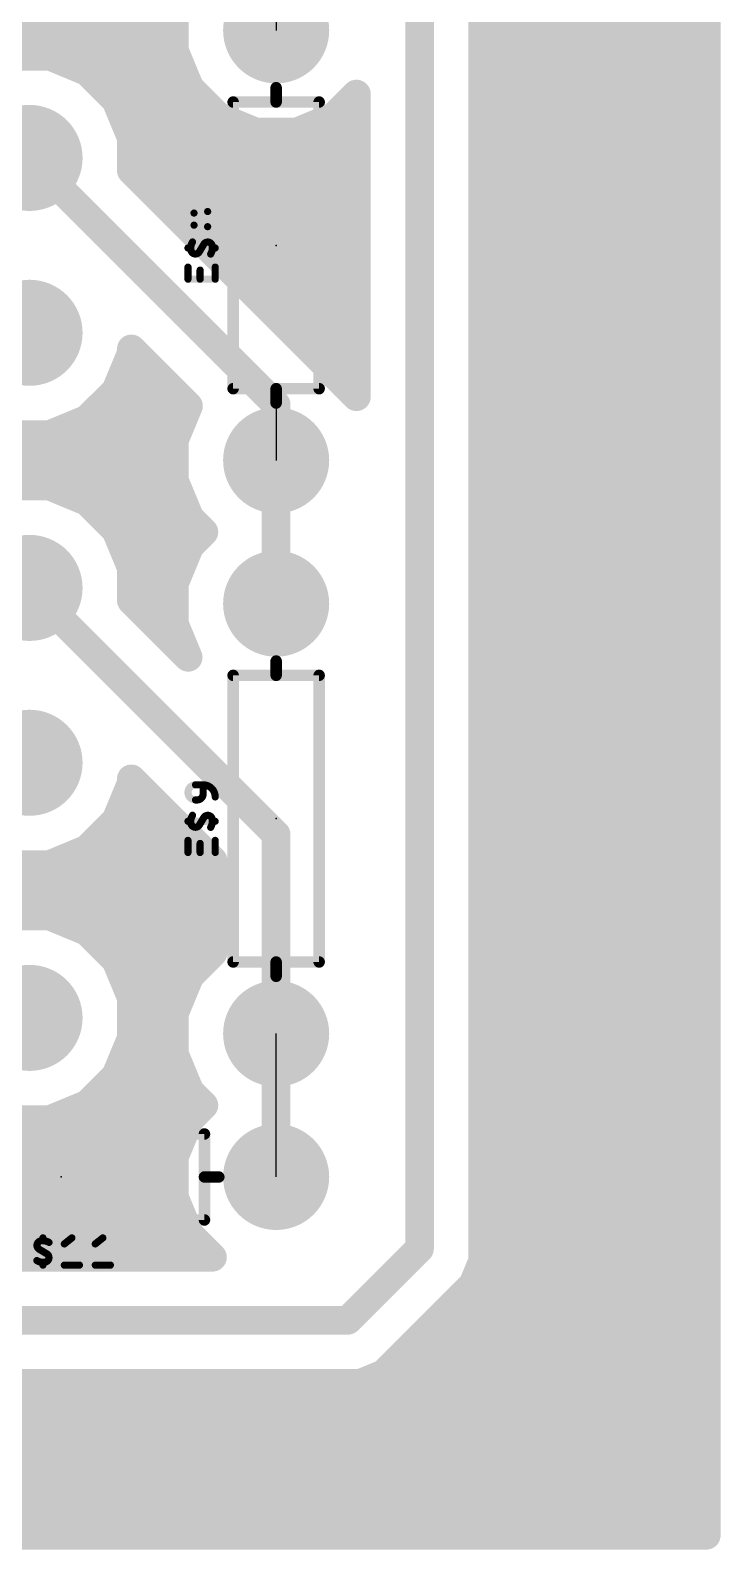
# Model space of a CAD drawing. Extents: x -1 to 30.7, y -1 to 60.6.
# Drawn here: x 18.51 to 30.73, y -0.25 to 26.67 of the extents above; entities that cross this region are included whole.
import ezdxf

# ---------------------------------------------------------------- set-up
doc = ezdxf.new("R2010")
doc.units = 0
for name, color, linetype in [('16', 175, 'CONTINUOUS'), ('17', 82, 'CONTINUOUS'), ('19', 53, 'CONTINUOUS'), ('20', 30, 'CONTINUOUS'), ('21', 253, 'CONTINUOUS'), ('23', 7, 'CONTINUOUS'), ('25', 253, 'CONTINUOUS')]:
    doc.layers.add(name, color=color, linetype=linetype)

# ---------------------------------------------------------------- blocks, each defined once
blk = doc.blocks.new('ROUNDP')
at = {"const_width": 0.5}
blk.add_lwpolyline([(0, -0.25, 1), (0, 0.25, 1), (0, -0.25)], format="xyb", dxfattribs=at)

msp = doc.modelspace()

# ---------------------------------------------------------------- linework, layer by layer
at = {"layer": '16', "const_width": 0.508}
for points in [[(30.48, 59.69), (30.48, 0)], [(26.5176, 4.8577), (26.5176, 34.5123)], [(25.4, 5.08), (25.4, 34.29)], [(21.0566, 27.0287), (21.0566, 26.3113)], [(13.0722, 26.924), (21.0566, 26.924)], [(26.5176, 26.924), (30.48, 26.924)], [(12.7565, 26.416), (21.0566, 26.416)], [(26.5176, 26.416), (30.48, 26.416)], [(18.8499, 26.2128), (18.1325, 26.2128)], [(19.5127, 25.9382), (18.8499, 26.2128)], [(21.0566, 26.3113), (21.3312, 25.6485)], [(20.02, 25.4309), (19.5127, 25.9382)], [(19.543, 25.908), (21.2236, 25.908)], [(26.5176, 25.908), (30.48, 25.908)], [(21.3312, 25.6485), (21.8385, 25.1411)], [(20.2946, 24.7681), (20.02, 25.4309)], [(20.0329, 25.4), (21.5796, 25.4)], [(23.8815, 25.1411), (24.2824, 25.542)], [(24.1404, 25.4), (24.2824, 25.4)], [(24.2824, 25.542), (24.2824, 20.178)], [(26.5176, 25.4), (30.48, 25.4)], [(21.8385, 25.1411), (22.5013, 24.8666)], [(23.2187, 24.8666), (23.8815, 25.1411)], [(20.2433, 24.892), (22.44, 24.892)], [(22.5013, 24.8666), (23.2187, 24.8666)], [(23.28, 24.892), (24.2824, 24.892)], [(26.5176, 24.892), (30.48, 24.892)], [(20.2946, 24.1865), (20.2946, 24.7681)], [(18.4912, 24.4094), (22.86, 20.0406)], [(20.2946, 24.384), (24.2824, 24.384)], [(26.5176, 24.384), (30.48, 24.384)], [(23.4931, 20.9881), (20.2946, 24.1865)], [(20.6051, 23.876), (24.2824, 23.876)], [(26.5176, 23.876), (30.48, 23.876)], [(21.1131, 23.368), (24.2824, 23.368)], [(26.5176, 23.368), (30.48, 23.368)], [(21.6211, 22.86), (24.2824, 22.86)], [(26.5176, 22.86), (30.48, 22.86)], [(22.1291, 22.352), (24.2824, 22.352)], [(26.5176, 22.352), (30.48, 22.352)], [(22.6371, 21.844), (24.2824, 21.844)], [(26.5176, 21.844), (30.48, 21.844)], [(23.1451, 21.336), (24.2824, 21.336)], [(26.5176, 21.336), (30.48, 21.336)], [(20.2946, 20.9519), (20.2946, 21.0255)], [(20.2946, 21.0255), (21.307, 20.0131)], [(20.02, 20.2891), (20.2946, 20.9519)], [(20.2433, 20.828), (20.4921, 20.828)], [(23.8075, 20.6737), (23.4931, 20.9881)], [(23.6531, 20.828), (24.2824, 20.828)], [(26.5176, 20.828), (30.48, 20.828)], [(23.8395, 20.5963), (23.8075, 20.6737)], [(23.8815, 20.5788), (23.8395, 20.5963)], [(24.2824, 20.178), (23.8815, 20.5788)], [(19.5127, 19.7818), (20.02, 20.2891)], [(20.0329, 20.32), (21.0001, 20.32)], [(24.1404, 20.32), (24.2824, 20.32)], [(26.5176, 20.32), (30.48, 20.32)], [(21.307, 20.0131), (21.0566, 19.4087)], [(22.86, 20.0406), (22.86, 16.51)], [(18.8499, 19.5072), (19.5127, 19.7818)], [(19.543, 19.812), (21.2236, 19.812)], [(26.5176, 19.812), (30.48, 19.812)], [(18.1325, 19.5072), (18.8499, 19.5072)], [(21.0566, 19.4087), (21.0566, 18.6913)], [(13.0722, 19.304), (21.0566, 19.304)], [(26.5176, 19.304), (30.48, 19.304)], [(12.7565, 18.796), (21.0566, 18.796)], [(18.8499, 18.5928), (18.1325, 18.5928)], [(19.5127, 18.3182), (18.8499, 18.5928)], [(21.0566, 18.6913), (21.3312, 18.0285)], [(26.5176, 18.796), (30.48, 18.796)], [(20.02, 17.8109), (19.5127, 18.3182)], [(19.543, 18.288), (21.2236, 18.288)], [(26.5176, 18.288), (30.48, 18.288)], [(20.2946, 17.1481), (20.02, 17.8109)], [(21.3312, 18.0285), (21.5796, 17.78)], [(20.0329, 17.78), (21.5796, 17.78)], [(21.3312, 17.5315), (21.0566, 16.8687)], [(21.5796, 17.78), (21.3312, 17.5315)], [(26.5176, 17.78), (30.48, 17.78)], [(20.2433, 17.272), (21.2236, 17.272)], [(26.5176, 17.272), (30.48, 17.272)], [(20.2946, 16.5665), (20.2946, 17.1481)], [(18.4912, 16.7894), (22.86, 12.4206)], [(20.2946, 16.764), (21.0566, 16.764)], [(21.0566, 16.8687), (21.0566, 16.1513)], [(26.5176, 16.764), (30.48, 16.764)], [(21.3018, 15.5593), (20.2946, 16.5665)], [(20.6051, 16.256), (21.0566, 16.256)], [(26.5176, 16.256), (30.48, 16.256)], [(21.0566, 16.1513), (21.3018, 15.5593)], [(21.1131, 15.748), (21.2236, 15.748)], [(26.5176, 15.748), (30.48, 15.748)], [(26.5176, 15.24), (30.48, 15.24)], [(26.5176, 14.732), (30.48, 14.732)], [(26.5176, 14.224), (30.48, 14.224)], [(26.5176, 13.716), (30.48, 13.716)], [(20.02, 12.6691), (20.2946, 13.3319)], [(20.2946, 13.3319), (20.2946, 13.4055)], [(20.2946, 13.4055), (21.7424, 11.9577)], [(20.2433, 13.208), (20.4921, 13.208)], [(26.5176, 13.208), (30.48, 13.208)], [(20.0329, 12.7), (21.0001, 12.7)], [(26.5176, 12.7), (30.48, 12.7)], [(19.5127, 12.1618), (20.02, 12.6691)], [(22.86, 12.4206), (22.86, 6.35)], [(18.8499, 11.8872), (19.5127, 12.1618)], [(19.543, 12.192), (21.5081, 12.192)], [(26.5176, 12.192), (30.48, 12.192)], [(18.1325, 11.8872), (18.8499, 11.8872)], [(21.7424, 11.9577), (21.7424, 10.3228)], [(7.6765, 11.684), (21.7424, 11.684)], [(26.5176, 11.684), (30.48, 11.684)], [(8.1845, 11.176), (21.7424, 11.176)], [(26.5176, 11.176), (30.48, 11.176)], [(18.8499, 10.9728), (18.1325, 10.9728)], [(19.5127, 10.6982), (18.8499, 10.9728)], [(20.02, 10.1909), (19.5127, 10.6982)], [(19.543, 10.668), (21.7424, 10.668)], [(26.5176, 10.668), (30.48, 10.668)], [(21.7424, 10.3228), (21.3312, 9.9115)], [(20.2946, 9.5281), (20.02, 10.1909)], [(20.0329, 10.16), (21.5796, 10.16)], [(26.5176, 10.16), (30.48, 10.16)], [(21.3312, 9.9115), (21.0566, 9.2487)], [(20.2433, 9.652), (21.2236, 9.652)], [(20.2946, 8.8107), (20.2946, 9.5281)], [(26.5176, 9.652), (30.48, 9.652)], [(21.0566, 9.2487), (21.0566, 8.5313)], [(20.2946, 9.144), (21.0566, 9.144)], [(26.5176, 9.144), (30.48, 9.144)], [(20.02, 8.1479), (20.2946, 8.8107)], [(20.2222, 8.636), (21.0566, 8.636)], [(26.5176, 8.636), (30.48, 8.636)], [(21.0566, 8.5313), (21.3312, 7.8685)], [(19.5127, 7.6406), (20.02, 8.1479)], [(20.0002, 8.128), (21.2236, 8.128)], [(26.5176, 8.128), (30.48, 8.128)], [(21.3312, 7.8685), (21.5796, 7.62)], [(18.8499, 7.366), (19.5127, 7.6406)], [(19.4631, 7.62), (21.5796, 7.62)], [(21.5796, 7.62), (21.3312, 7.3715)], [(26.5176, 7.62), (30.48, 7.62)], [(18.1325, 7.366), (18.8499, 7.366)], [(21.3312, 7.3715), (21.0566, 6.7087)], [(16.476, 7.112), (21.2236, 7.112)], [(26.5176, 7.112), (30.48, 7.112)], [(16.6656, 6.604), (21.0566, 6.604)], [(21.0566, 6.7087), (21.0566, 5.9913)], [(26.5176, 6.604), (30.48, 6.604)], [(16.6656, 6.096), (21.0566, 6.096)], [(21.0566, 5.9913), (21.3312, 5.3285)], [(26.5176, 6.096), (30.48, 6.096)], [(16.476, 5.588), (21.2236, 5.588)], [(26.5176, 5.588), (30.48, 5.588)], [(21.3312, 5.3285), (21.732, 4.9276)], [(21.732, 4.9276), (15.5143, 4.9276)], [(15.9365, 5.08), (21.5796, 5.08)], [(24.13, 3.81), (25.4, 5.08)], [(26.5176, 5.08), (30.48, 5.08)], [(26.3475, 4.4469), (26.5176, 4.8577)], [(26.0331, 4.1325), (26.3475, 4.4469)], [(26.3993, 4.572), (30.48, 4.572)], [(24.7631, 2.8625), (26.0331, 4.1325)], [(25.9645, 4.064), (30.48, 4.064)], [(11.43, 3.81), (24.13, 3.81)], [(25.4565, 3.556), (30.48, 3.556)], [(24.9485, 3.048), (30.48, 3.048)], [(24.3523, 2.6924), (24.7631, 2.8625)], [(12.5128, 2.54), (30.48, 2.54)], [(12.6652, 2.6924), (24.3523, 2.6924)], [(6.883, 2.032), (30.48, 2.032)], [(6.8065, 1.524), (30.48, 1.524)], [(6.6567, 1.016), (30.48, 1.016)], [(6.412, 0.508), (30.48, 0.508)], [(30.48, 0), (6.1449, 0)], [(6.1449, 0), (30.48, 0)]]:
    msp.add_lwpolyline(points, dxfattribs=at)
at = {"layer": '16', "const_width": 0.254}
for points in [[(21.0566, 26.797, 1), (21.0566, 27.051)], [(26.5176, 27.051, 1), (26.5176, 26.797)], [(30.48, 26.797, 1), (30.48, 27.051)], [(21.0566, 26.289, 1), (21.0566, 26.543)], [(26.5176, 26.543, 1), (26.5176, 26.289)], [(30.48, 26.289, 1), (30.48, 26.543)], [(18.8985, 26.3301, 1), (18.8013, 26.0955)], [(18.8499, 26.0858, 1), (18.8499, 26.3398)], [(21.1739, 26.3599, 1), (20.9393, 26.2627)], [(20.9296, 26.3113, 1), (21.1836, 26.3113)], [(19.6025, 26.028, 1), (19.4229, 25.8484)], [(19.543, 26.035, 1), (19.543, 25.781)], [(19.4641, 25.8209, 1), (19.5613, 26.0556)], [(21.2236, 25.781, 1), (21.2236, 26.035)], [(26.5176, 26.035, 1), (26.5176, 25.781)], [(30.48, 25.781, 1), (30.48, 26.035)], [(21.421, 25.7383, 1), (21.2413, 25.5587)], [(20.1374, 25.4795, 1), (19.9027, 25.3823)], [(20.0329, 25.527, 1), (20.0329, 25.273)], [(19.9302, 25.3411, 1), (20.1098, 25.5207)], [(21.2138, 25.5999, 1), (21.4485, 25.6971)], [(21.5796, 25.273, 1), (21.5796, 25.527)], [(24.1404, 25.527, 1), (24.1404, 25.273)], [(24.4094, 25.542, 1), (24.1554, 25.542)], [(24.3722, 25.4522, 1), (24.1926, 25.6318)], [(24.2824, 25.273, 1), (24.2824, 25.527)], [(26.5176, 25.527, 1), (26.5176, 25.273)], [(30.48, 25.273, 1), (30.48, 25.527)], [(21.8871, 25.2585, 1), (21.7899, 25.0238)], [(21.7487, 25.0513, 1), (21.9283, 25.231)], [(23.7917, 25.231, 1), (23.9713, 25.0513)], [(23.9301, 25.0238, 1), (23.8329, 25.2585)], [(20.2433, 25.019, 1), (20.2433, 24.765)], [(22.5013, 24.9936, 1), (22.5013, 24.7396)], [(22.44, 24.765, 1), (22.44, 25.019)], [(22.4527, 24.7493, 1), (22.5499, 24.9839)], [(23.1701, 24.9839, 1), (23.2673, 24.7493)], [(23.28, 25.019, 1), (23.28, 24.765)], [(23.2187, 24.7396, 1), (23.2187, 24.9936)], [(24.2824, 24.765, 1), (24.2824, 25.019)], [(26.5176, 25.019, 1), (26.5176, 24.765)], [(30.48, 24.765, 1), (30.48, 25.019)], [(20.4216, 24.7681, 1), (20.1676, 24.7681)], [(20.1773, 24.7195, 1), (20.4119, 24.8167)], [(18.581, 24.4992, 1), (18.4014, 24.3196)], [(20.2946, 24.511, 1), (20.2946, 24.257)], [(24.2824, 24.257, 1), (24.2824, 24.511)], [(26.5176, 24.511, 1), (26.5176, 24.257)], [(30.48, 24.257, 1), (30.48, 24.511)], [(20.3844, 24.2763, 1), (20.2048, 24.0967)], [(20.1676, 24.1865, 1), (20.4216, 24.1865)], [(20.6051, 24.003, 1), (20.6051, 23.749)], [(24.2824, 23.749, 1), (24.2824, 24.003)], [(26.5176, 24.003, 1), (26.5176, 23.749)], [(30.48, 23.749, 1), (30.48, 24.003)], [(21.1131, 23.495, 1), (21.1131, 23.241)], [(24.2824, 23.241, 1), (24.2824, 23.495)], [(26.5176, 23.495, 1), (26.5176, 23.241)], [(30.48, 23.241, 1), (30.48, 23.495)], [(21.6211, 22.987, 1), (21.6211, 22.733)], [(24.2824, 22.733, 1), (24.2824, 22.987)], [(26.5176, 22.987, 1), (26.5176, 22.733)], [(30.48, 22.733, 1), (30.48, 22.987)], [(22.1291, 22.479, 1), (22.1291, 22.225)], [(24.2824, 22.225, 1), (24.2824, 22.479)], [(26.5176, 22.479, 1), (26.5176, 22.225)], [(30.48, 22.225, 1), (30.48, 22.479)], [(22.6371, 21.971, 1), (22.6371, 21.717)], [(24.2824, 21.717, 1), (24.2824, 21.971)], [(26.5176, 21.971, 1), (26.5176, 21.717)], [(30.48, 21.717, 1), (30.48, 21.971)], [(23.1451, 21.463, 1), (23.1451, 21.209)], [(24.2824, 21.209, 1), (24.2824, 21.463)], [(26.5176, 21.463, 1), (26.5176, 21.209)], [(30.48, 21.209, 1), (30.48, 21.463)], [(20.4216, 21.0255, 1), (20.1676, 21.0255)], [(20.3844, 21.1153, 1), (20.2048, 20.9357)], [(20.2433, 20.955, 1), (20.2433, 20.701)], [(20.1676, 20.9519, 1), (20.4216, 20.9519)], [(20.4119, 20.9033, 1), (20.1773, 21.0005)], [(20.4921, 20.701, 1), (20.4921, 20.955)], [(23.5829, 21.0779, 1), (23.4033, 20.8983)], [(23.4033, 20.8983, 1), (23.5829, 21.0779)], [(23.6531, 20.955, 1), (23.6531, 20.701)], [(24.2824, 20.701, 1), (24.2824, 20.955)], [(26.5176, 20.955, 1), (26.5176, 20.701)], [(30.48, 20.701, 1), (30.48, 20.955)], [(23.9248, 20.7223, 1), (23.6901, 20.6251)], [(23.8881, 20.7136, 1), (23.7909, 20.4789)], [(23.7177, 20.5839, 1), (23.8973, 20.7635)], [(23.7222, 20.5477, 1), (23.9569, 20.6449)], [(23.9713, 20.6686, 1), (23.7917, 20.489)], [(23.8329, 20.4615, 1), (23.9301, 20.6962)], [(19.9027, 20.3377, 1), (20.1374, 20.2405)], [(20.0329, 20.447, 1), (20.0329, 20.193)], [(20.1098, 20.1993, 1), (19.9302, 20.3789)], [(21.0001, 20.193, 1), (21.0001, 20.447)], [(24.1404, 20.447, 1), (24.1404, 20.193)], [(24.2824, 20.193, 1), (24.2824, 20.447)], [(26.5176, 20.447, 1), (26.5176, 20.193)], [(30.48, 20.193, 1), (30.48, 20.447)], [(21.4243, 19.9645, 1), (21.1896, 20.0617)], [(21.2172, 19.9233, 1), (21.3968, 20.1029)], [(22.987, 20.0406, 1), (22.733, 20.0406)], [(22.7702, 19.9508, 1), (22.9498, 20.1304)], [(24.1554, 20.178, 1), (24.4094, 20.178)], [(24.1926, 20.0882, 1), (24.3722, 20.2678)], [(19.4229, 19.8716, 1), (19.6025, 19.6919)], [(19.543, 19.939, 1), (19.543, 19.685)], [(19.5613, 19.6644, 1), (19.4641, 19.8991)], [(21.2236, 19.685, 1), (21.2236, 19.939)], [(26.5176, 19.939, 1), (26.5176, 19.685)], [(30.48, 19.685, 1), (30.48, 19.939)], [(18.8013, 19.6245, 1), (18.8985, 19.3899)], [(18.8499, 19.3802, 1), (18.8499, 19.6342)], [(21.1836, 19.4087, 1), (20.9296, 19.4087)], [(20.9393, 19.4573, 1), (21.1739, 19.3601)], [(21.0566, 19.177, 1), (21.0566, 19.431)], [(26.5176, 19.431, 1), (26.5176, 19.177)], [(30.48, 19.177, 1), (30.48, 19.431)], [(21.1739, 18.7399, 1), (20.9393, 18.6427)], [(21.0566, 18.669, 1), (21.0566, 18.923)], [(26.5176, 18.923, 1), (26.5176, 18.669)], [(30.48, 18.669, 1), (30.48, 18.923)], [(18.8985, 18.7101, 1), (18.8013, 18.4755)], [(18.8499, 18.4658, 1), (18.8499, 18.7198)], [(20.9296, 18.6913, 1), (21.1836, 18.6913)], [(19.6025, 18.408, 1), (19.4229, 18.2284)], [(19.543, 18.415, 1), (19.543, 18.161)], [(19.4641, 18.2009, 1), (19.5613, 18.4356)], [(21.2236, 18.161, 1), (21.2236, 18.415)], [(26.5176, 18.415, 1), (26.5176, 18.161)], [(30.48, 18.161, 1), (30.48, 18.415)], [(20.1374, 17.8595, 1), (19.9027, 17.7623)], [(21.421, 18.1183, 1), (21.2413, 17.9386)], [(21.2138, 17.9799, 1), (21.4485, 18.0771)], [(20.0329, 17.907, 1), (20.0329, 17.653)], [(19.9302, 17.7211, 1), (20.1098, 17.9007)], [(21.4485, 17.4829, 1), (21.2138, 17.5801)], [(21.6694, 17.6902, 1), (21.4898, 17.8698)], [(21.4898, 17.6902, 1), (21.6694, 17.8698)], [(21.5796, 17.653, 1), (21.5796, 17.907)], [(26.5176, 17.907, 1), (26.5176, 17.653)], [(30.48, 17.653, 1), (30.48, 17.907)], [(20.2433, 17.399, 1), (20.2433, 17.145)], [(21.2413, 17.6213, 1), (21.421, 17.4417)], [(21.2236, 17.145, 1), (21.2236, 17.399)], [(26.5176, 17.399, 1), (26.5176, 17.145)], [(30.48, 17.145, 1), (30.48, 17.399)], [(20.4216, 17.1481, 1), (20.1676, 17.1481)], [(20.1773, 17.0995, 1), (20.4119, 17.1967)], [(18.581, 16.8792, 1), (18.4014, 16.6996)], [(20.2946, 16.891, 1), (20.2946, 16.637)], [(21.1836, 16.8687, 1), (20.9296, 16.8687)], [(20.9393, 16.9173, 1), (21.1739, 16.8201)], [(21.0566, 16.637, 1), (21.0566, 16.891)], [(26.5176, 16.891, 1), (26.5176, 16.637)], [(30.48, 16.637, 1), (30.48, 16.891)], [(20.3844, 16.6563, 1), (20.2048, 16.4767)], [(20.1676, 16.5665, 1), (20.4216, 16.5665)], [(20.6051, 16.383, 1), (20.6051, 16.129)], [(21.0566, 16.129, 1), (21.0566, 16.383)], [(22.733, 16.51, 1), (22.987, 16.51)], [(26.5176, 16.383, 1), (26.5176, 16.129)], [(30.48, 16.129, 1), (30.48, 16.383)], [(21.1739, 16.1999, 1), (20.9393, 16.1027)], [(20.9296, 16.1513, 1), (21.1836, 16.1513)], [(21.1131, 15.875, 1), (21.1131, 15.621)], [(21.2236, 15.621, 1), (21.2236, 15.875)], [(26.5176, 15.875, 1), (26.5176, 15.621)], [(30.48, 15.621, 1), (30.48, 15.875)], [(21.1845, 15.5107, 1), (21.4191, 15.6079)], [(21.212, 15.4695, 1), (21.3916, 15.6491)], [(26.5176, 15.367, 1), (26.5176, 15.113)], [(30.48, 15.113, 1), (30.48, 15.367)], [(26.5176, 14.859, 1), (26.5176, 14.605)], [(30.48, 14.605, 1), (30.48, 14.859)], [(26.5176, 14.351, 1), (26.5176, 14.097)], [(30.48, 14.097, 1), (30.48, 14.351)], [(26.5176, 13.843, 1), (26.5176, 13.589)], [(30.48, 13.589, 1), (30.48, 13.843)], [(20.2433, 13.335, 1), (20.2433, 13.081)], [(20.4216, 13.4055, 1), (20.1676, 13.4055)], [(20.3844, 13.4953, 1), (20.2048, 13.3157)], [(20.4119, 13.2833, 1), (20.1773, 13.3805)], [(20.4921, 13.081, 1), (20.4921, 13.335)], [(26.5176, 13.335, 1), (26.5176, 13.081)], [(30.48, 13.081, 1), (30.48, 13.335)], [(20.1676, 13.3319, 1), (20.4216, 13.3319)], [(20.0329, 12.827, 1), (20.0329, 12.573)], [(21.0001, 12.573, 1), (21.0001, 12.827)], [(26.5176, 12.827, 1), (26.5176, 12.573)], [(30.48, 12.573, 1), (30.48, 12.827)], [(19.9027, 12.7177, 1), (20.1374, 12.6205)], [(20.1098, 12.5793, 1), (19.9302, 12.7589)], [(22.987, 12.4206, 1), (22.733, 12.4206)], [(19.543, 12.319, 1), (19.543, 12.065)], [(19.5613, 12.0444, 1), (19.4641, 12.2791)], [(21.5081, 12.065, 1), (21.5081, 12.319)], [(22.7702, 12.3308, 1), (22.9498, 12.5104)], [(26.5176, 12.319, 1), (26.5176, 12.065)], [(30.48, 12.065, 1), (30.48, 12.319)], [(18.8013, 12.0045, 1), (18.8985, 11.7699)], [(18.8499, 11.7602, 1), (18.8499, 12.0142)], [(19.4229, 12.2516, 1), (19.6025, 12.0719)], [(21.8694, 11.9577, 1), (21.6154, 11.9577)], [(21.6526, 11.8679, 1), (21.8322, 12.0475)], [(21.7424, 11.557, 1), (21.7424, 11.811)], [(26.5176, 11.811, 1), (26.5176, 11.557)], [(30.48, 11.557, 1), (30.48, 11.811)], [(21.7424, 11.049, 1), (21.7424, 11.303)], [(26.5176, 11.303, 1), (26.5176, 11.049)], [(30.48, 11.049, 1), (30.48, 11.303)], [(18.8985, 11.0901, 1), (18.8013, 10.8555)], [(18.8499, 10.8458, 1), (18.8499, 11.0998)], [(19.6025, 10.788, 1), (19.4229, 10.6084)], [(19.543, 10.795, 1), (19.543, 10.541)], [(19.4641, 10.5809, 1), (19.5613, 10.8156)], [(21.7424, 10.541, 1), (21.7424, 10.795)], [(26.5176, 10.795, 1), (26.5176, 10.541)], [(30.48, 10.541, 1), (30.48, 10.795)], [(21.8322, 10.233, 1), (21.6526, 10.4126)], [(20.1374, 10.2395, 1), (19.9027, 10.1423)], [(20.0329, 10.287, 1), (20.0329, 10.033)], [(19.9302, 10.1011, 1), (20.1098, 10.2807)], [(21.5796, 10.033, 1), (21.5796, 10.287)], [(21.6154, 10.3228, 1), (21.8694, 10.3228)], [(26.5176, 10.287, 1), (26.5176, 10.033)], [(30.48, 10.033, 1), (30.48, 10.287)], [(21.2413, 10.0013, 1), (21.421, 9.8217)], [(21.4485, 9.8629, 1), (21.2138, 9.9601)], [(20.2433, 9.779, 1), (20.2433, 9.525)], [(20.4216, 9.5281, 1), (20.1676, 9.5281)], [(20.1773, 9.4795, 1), (20.4119, 9.5767)], [(21.2236, 9.525, 1), (21.2236, 9.779)], [(26.5176, 9.779, 1), (26.5176, 9.525)], [(30.48, 9.525, 1), (30.48, 9.779)], [(21.1836, 9.2487, 1), (20.9296, 9.2487)], [(20.9393, 9.2973, 1), (21.1739, 9.2001)], [(20.2946, 9.271, 1), (20.2946, 9.017)], [(21.0566, 9.017, 1), (21.0566, 9.271)], [(26.5176, 9.271, 1), (26.5176, 9.017)], [(30.48, 9.017, 1), (30.48, 9.271)], [(20.2222, 8.763, 1), (20.2222, 8.509)], [(20.1676, 8.8107, 1), (20.4216, 8.8107)], [(20.4119, 8.7621, 1), (20.1773, 8.8593)], [(21.0566, 8.509, 1), (21.0566, 8.763)], [(26.5176, 8.763, 1), (26.5176, 8.509)], [(30.48, 8.509, 1), (30.48, 8.763)], [(21.1739, 8.5799, 1), (20.9393, 8.4827)], [(20.9296, 8.5313, 1), (21.1836, 8.5313)], [(20.0002, 8.255, 1), (20.0002, 8.001)], [(20.1098, 8.0581, 1), (19.9302, 8.2377)], [(21.2236, 8.001, 1), (21.2236, 8.255)], [(26.5176, 8.255, 1), (26.5176, 8.001)], [(30.48, 8.001, 1), (30.48, 8.255)], [(19.9027, 8.1965, 1), (20.1374, 8.0993)], [(21.421, 7.9583, 1), (21.2413, 7.7786)], [(19.4631, 7.747, 1), (19.4631, 7.493)], [(19.4229, 7.7304, 1), (19.6025, 7.5507)], [(19.5613, 7.5232, 1), (19.4641, 7.7579)], [(21.2138, 7.8199, 1), (21.4485, 7.9171)], [(21.6694, 7.5302, 1), (21.4898, 7.7098)], [(21.4898, 7.5302, 1), (21.6694, 7.7098)], [(21.5796, 7.493, 1), (21.5796, 7.747)], [(26.5176, 7.747, 1), (26.5176, 7.493)], [(30.48, 7.493, 1), (30.48, 7.747)], [(18.8013, 7.4833, 1), (18.8985, 7.2487)], [(18.8499, 7.239, 1), (18.8499, 7.493)], [(21.2413, 7.4613, 1), (21.421, 7.2817)], [(21.4485, 7.3229, 1), (21.2138, 7.4201)], [(21.2236, 6.985, 1), (21.2236, 7.239)], [(26.5176, 7.239, 1), (26.5176, 6.985)], [(30.48, 6.985, 1), (30.48, 7.239)], [(21.1836, 6.7087, 1), (20.9296, 6.7087)], [(20.9393, 6.7573, 1), (21.1739, 6.6601)], [(21.0566, 6.477, 1), (21.0566, 6.731)], [(26.5176, 6.731, 1), (26.5176, 6.477)], [(30.48, 6.477, 1), (30.48, 6.731)], [(22.733, 6.35, 1), (22.987, 6.35)], [(21.1739, 6.0399, 1), (20.9393, 5.9427)], [(21.0566, 5.969, 1), (21.0566, 6.223)], [(26.5176, 6.223, 1), (26.5176, 5.969)], [(30.48, 5.969, 1), (30.48, 6.223)], [(20.9296, 5.9913, 1), (21.1836, 5.9913)], [(21.2236, 5.461, 1), (21.2236, 5.715)], [(26.5176, 5.715, 1), (26.5176, 5.461)], [(30.48, 5.461, 1), (30.48, 5.715)], [(21.421, 5.4183, 1), (21.2413, 5.2387)], [(21.2138, 5.2799, 1), (21.4485, 5.3771)], [(21.5796, 4.953, 1), (21.5796, 5.207)], [(21.6422, 4.8378, 1), (21.8218, 5.0174)], [(21.732, 4.8006, 1), (21.732, 5.0546)], [(25.273, 5.08, 1), (25.527, 5.08)], [(25.4898, 4.9902, 1), (25.3102, 5.1698)], [(26.5176, 5.207, 1), (26.5176, 4.953)], [(30.48, 4.953, 1), (30.48, 5.207)], [(26.3906, 4.8577, 1), (26.6446, 4.8577)], [(26.6349, 4.8091, 1), (26.4003, 4.9063)], [(26.2301, 4.4955, 1), (26.4648, 4.3983)], [(26.4373, 4.3571, 1), (26.2577, 4.5367)], [(26.3993, 4.699, 1), (26.3993, 4.445)], [(30.48, 4.445, 1), (30.48, 4.699)], [(25.9645, 4.191, 1), (25.9645, 3.937)], [(25.9433, 4.2223, 1), (26.1229, 4.0427)], [(26.1229, 4.0427, 1), (25.9433, 4.2223)], [(30.48, 3.937, 1), (30.48, 4.191)], [(24.13, 3.683, 1), (24.13, 3.937)], [(24.0402, 3.8998, 1), (24.2198, 3.7202)], [(25.4565, 3.683, 1), (25.4565, 3.429)], [(30.48, 3.429, 1), (30.48, 3.683)], [(24.9485, 3.175, 1), (24.9485, 2.921)], [(30.48, 2.921, 1), (30.48, 3.175)], [(24.6733, 2.9523, 1), (24.8529, 2.7727)], [(24.8117, 2.7452, 1), (24.7145, 2.9799)], [(24.3037, 2.8097, 1), (24.4009, 2.5751)], [(24.3523, 2.5654, 1), (24.3523, 2.8194)], [(30.48, 2.413, 1), (30.48, 2.667)], [(30.48, 1.905, 1), (30.48, 2.159)], [(30.48, 1.397, 1), (30.48, 1.651)], [(30.48, 0.889, 1), (30.48, 1.143)], [(30.48, 0.381, 1), (30.48, 0.635)], [(30.353, 0, 1), (30.607, 0)], [(30.48, -0.127, 1), (30.48, 0.127)], [(30.48, -0.127, 1), (30.48, 0.127)]]:
    msp.add_lwpolyline(points, format="xyb", dxfattribs=at)
at = {"layer": '19'}
for p, q in [((22.86, 29.21), (22.86, 26.67)), ((22.86, 20.0406), (22.86, 19.05)), ((22.86, 6.35), (22.86, 8.89))]:
    msp.add_line(p, q, dxfattribs=at)
at = {"layer": '20', "const_width": 0.508}
for points in [[(30.48, 26.2346), (30.48, 29.083)], [(30.48, 21.8621), (30.48, 24.7106)], [(30.48, 17.4897), (30.48, 20.3381)], [(30.48, 13.1173), (30.48, 15.9657)], [(30.48, 8.7449), (30.48, 11.5933)], [(30.48, 4.3724), (30.48, 7.2209)], [(30.48, 0), (30.48, 2.8484)], [(16.002, 0), (19.812, 0)], [(21.336, 0), (25.146, 0)], [(26.67, 0), (30.48, 0)]]:
    msp.add_lwpolyline(points, dxfattribs=at)
at = {"layer": '20', "const_width": 0.254}
for points in [[(30.353, 26.2346, 1), (30.607, 26.2346)], [(30.607, 24.7106, 1), (30.353, 24.7106)], [(30.353, 21.8621, 1), (30.607, 21.8621)], [(30.607, 20.3381, 1), (30.353, 20.3381)], [(30.353, 17.4897, 1), (30.607, 17.4897)], [(30.607, 15.9657, 1), (30.353, 15.9657)], [(30.353, 13.1173, 1), (30.607, 13.1173)], [(30.607, 11.5933, 1), (30.353, 11.5933)], [(30.353, 8.7449, 1), (30.607, 8.7449)], [(30.607, 7.2209, 1), (30.353, 7.2209)], [(30.353, 4.3724, 1), (30.607, 4.3724)], [(30.607, 2.8484, 1), (30.353, 2.8484)], [(19.812, -0.127, 1), (19.812, 0.127)], [(21.336, 0.127, 1), (21.336, -0.127)], [(25.146, -0.127, 1), (25.146, 0.127)], [(26.67, 0.127, 1), (26.67, -0.127)], [(30.353, 0, 1), (30.607, 0)], [(30.48, -0.127, 1), (30.48, 0.127)]]:
    msp.add_lwpolyline(points, format="xyb", dxfattribs=at)
at = {"layer": '21', "const_width": 0.2032}
for points in [[(22.86, 25.4), (22.86, 25.654)], [(22.098, 20.32), (22.098, 25.4)], [(22.098, 25.4), (22.86, 25.4)], [(22.86, 25.4), (23.622, 25.4)], [(23.622, 25.4), (23.622, 20.32)], [(22.86, 20.32), (22.098, 20.32)], [(23.622, 20.32), (22.86, 20.32)], [(22.86, 20.32), (22.86, 20.066)], [(22.86, 15.24), (22.86, 15.494)], [(22.098, 10.16), (22.098, 15.24)], [(22.098, 15.24), (22.86, 15.24)], [(22.86, 15.24), (23.622, 15.24)], [(23.622, 15.24), (23.622, 10.16)], [(22.86, 10.16), (22.098, 10.16)], [(23.622, 10.16), (22.86, 10.16)], [(22.86, 10.16), (22.86, 9.906)], [(16.51, 7.112), (21.59, 7.112)], [(21.59, 7.112), (21.59, 6.35)], [(21.59, 6.35), (21.59, 5.588)], [(21.59, 6.35), (21.844, 6.35)], [(21.59, 5.588), (16.51, 5.588)]]:
    msp.add_lwpolyline(points, dxfattribs=at)
at = {"layer": '21', "const_width": 0.1016}
for points in [[(22.9108, 25.654, 1), (22.8092, 25.654)], [(22.1488, 25.4, 1), (22.0472, 25.4)], [(22.098, 25.4508, 1), (22.098, 25.3492)], [(22.86, 25.4508, 1), (22.86, 25.3492)], [(22.8092, 25.4, 1), (22.9108, 25.4)], [(22.86, 25.3492, 1), (22.86, 25.4508)], [(23.6728, 25.4, 1), (23.5712, 25.4)], [(23.622, 25.3492, 1), (23.622, 25.4508)], [(22.098, 20.3708, 1), (22.098, 20.2692)], [(22.0472, 20.32, 1), (22.1488, 20.32)], [(22.86, 20.3708, 1), (22.86, 20.2692)], [(22.9108, 20.32, 1), (22.8092, 20.32)], [(22.86, 20.2692, 1), (22.86, 20.3708)], [(23.5712, 20.32, 1), (23.6728, 20.32)], [(23.622, 20.2692, 1), (23.622, 20.3708)], [(22.8092, 20.066, 1), (22.9108, 20.066)], [(22.9108, 15.494, 1), (22.8092, 15.494)], [(22.1488, 15.24, 1), (22.0472, 15.24)], [(22.098, 15.2908, 1), (22.098, 15.1892)], [(22.86, 15.2908, 1), (22.86, 15.1892)], [(22.8092, 15.24, 1), (22.9108, 15.24)], [(22.86, 15.1892, 1), (22.86, 15.2908)], [(23.6728, 15.24, 1), (23.5712, 15.24)], [(23.622, 15.1892, 1), (23.622, 15.2908)], [(22.098, 10.2108, 1), (22.098, 10.1092)], [(22.86, 10.2108, 1), (22.86, 10.1092)], [(22.9108, 10.16, 1), (22.8092, 10.16)], [(22.86, 10.1092, 1), (22.86, 10.2108)], [(23.622, 10.1092, 1), (23.622, 10.2108)], [(22.0472, 10.16, 1), (22.1488, 10.16)], [(23.5712, 10.16, 1), (23.6728, 10.16)], [(22.8092, 9.906, 1), (22.9108, 9.906)], [(21.6408, 7.112, 1), (21.5392, 7.112)], [(21.59, 7.0612, 1), (21.59, 7.1628)], [(21.6408, 6.35, 1), (21.5392, 6.35)], [(21.59, 6.4008, 1), (21.59, 6.2992)], [(21.5392, 6.35, 1), (21.6408, 6.35)], [(21.844, 6.2992, 1), (21.844, 6.4008)], [(21.59, 5.5372, 1), (21.59, 5.6388)], [(21.5392, 5.588, 1), (21.6408, 5.588)]]:
    msp.add_lwpolyline(points, format="xyb", dxfattribs=at)
at = {"layer": '23'}
for p in [(22.86, 22.86), (22.86, 12.7), (19.05, 6.35)]:
    msp.add_point(p, dxfattribs=at)
at = {"layer": '25'}
for points, const_width in [([(21.4051, 23.4326, 1), (21.4051, 23.2181)], 0.127), ([(21.4051, 23.4644, 1), (21.4051, 23.4009)], 0.0635), ([(21.4051, 23.2181, 1), (21.4051, 23.4326)], 0.127), ([(21.4051, 23.4009, 1), (21.4051, 23.4644)], 0.0635), ([(21.6464, 23.4594, 1), (21.6464, 23.1913)], 0.127), ([(21.6464, 23.1913, 1), (21.6464, 23.4594)], 0.127), ([(21.6464, 23.4912, 1), (21.6464, 23.4277)], 0.0635), ([(21.6464, 23.4277, 1), (21.6464, 23.4912)], 0.0635), ([(21.4051, 23.2499, 1), (21.4051, 23.1864)], 0.0635), ([(21.4051, 23.1864, 1), (21.4051, 23.2499)], 0.0635), ([(21.6464, 23.2231, 1), (21.6464, 23.1596)], 0.0635), ([(21.6464, 23.1596, 1), (21.6464, 23.2231)], 0.0635), ([(21.3783, 22.9205, 0.1823), (21.3515, 22.7731)], 0.127), ([(21.4056, 22.9042, 1), (21.3511, 22.9369)], 0.0635), ([(21.7269, 22.8535, 0.6917), (21.5794, 22.8803)], 0.127), ([(21.5522, 22.8967, 1), (21.6066, 22.864)], 0.0635), ([(21.6066, 22.864, 1), (21.5522, 22.8967)], 0.0635), ([(21.7001, 22.7061, 0.1822), (21.7269, 22.8535)], 0.127), ([(21.7581, 22.8592, 1), (21.6956, 22.8478)], 0.0635), ([(21.6956, 22.8478, 1), (21.7581, 22.8592)], 0.0635), ([(21.2979, 22.8451, 1), (21.2979, 22.7816)], 0.0635), ([(21.3515, 22.7731, 0.6917), (21.499, 22.7463)], 0.127), ([(21.3828, 22.7788, 1), (21.3203, 22.7674)], 0.0635), ([(21.3203, 22.7674, 1), (21.3828, 22.7788)], 0.0635), ([(21.4718, 22.7626, 1), (21.5262, 22.7299)], 0.0635), ([(21.5262, 22.7299, 1), (21.4718, 22.7626)], 0.0635), ([(21.512, 22.8296, 1), (21.5664, 22.797)], 0.0635), ([(21.5664, 22.797, 1), (21.512, 22.8296)], 0.0635), ([(21.6728, 22.7224, 1), (21.7273, 22.6897)], 0.0635), ([(21.7805, 22.7816, 1), (21.7805, 22.8451)], 0.0635), ([(21.3297, 22.4751, 1), (21.2662, 22.4751)], 0.0635), ([(21.5441, 22.4215, 1), (21.4806, 22.4215)], 0.0635), ([(21.8122, 22.4751, 1), (21.7488, 22.4751)], 0.0635), ([(21.2979, 22.2923, 1), (21.2979, 22.2288)], 0.0635), ([(21.2662, 22.2606, 1), (21.3297, 22.2606)], 0.0635), ([(21.4806, 22.2606, 1), (21.5441, 22.2606)], 0.0635), ([(21.7488, 22.2606, 1), (21.8122, 22.2606)], 0.0635), ([(21.7805, 22.2288, 1), (21.7805, 22.2923)], 0.0635), ([(21.432, 13.2994, 1), (21.432, 13.0313)], 0.127), ([(21.432, 13.3312, 1), (21.432, 13.2677)], 0.0635), ([(21.4588, 13.0313, 0.4142), (21.566, 13.1386)], 0.127), ([(21.432, 13.2677, 1), (21.432, 13.3312)], 0.0635), ([(21.566, 13.3312, 1), (21.566, 13.2677)], 0.0635), ([(21.7805, 13.0849, 0.4142), (21.566, 13.2994)], 0.127), ([(21.5978, 13.2994, 1), (21.5343, 13.2994)], 0.0635), ([(21.5978, 13.1386, 1), (21.5343, 13.1386)], 0.0635), ([(21.566, 13.2677, 1), (21.566, 13.3312)], 0.0635), ([(21.432, 13.0631, 1), (21.432, 12.9996)], 0.0635), ([(21.4588, 13.0631, 1), (21.4588, 12.9996)], 0.0635), ([(21.432, 12.9996, 1), (21.432, 13.0631)], 0.0635), ([(21.4588, 12.9996, 1), (21.4588, 13.0631)], 0.0635), ([(21.5343, 13.1386, 1), (21.5978, 13.1386)], 0.0635), ([(21.7488, 13.0849, 1), (21.8122, 13.0849)], 0.0635), ([(21.2979, 12.6851, 1), (21.2979, 12.6216)], 0.0635), ([(21.3783, 12.7605, 0.1823), (21.3515, 12.6131)], 0.127), ([(21.3515, 12.6131, 0.6917), (21.499, 12.5863)], 0.127), ([(21.3828, 12.6188, 1), (21.3203, 12.6074)], 0.0635), ([(21.4056, 12.7442, 1), (21.3511, 12.7769)], 0.0635), ([(21.512, 12.6696, 1), (21.5664, 12.637)], 0.0635), ([(21.5664, 12.637, 1), (21.512, 12.6696)], 0.0635), ([(21.7269, 12.6935, 0.6917), (21.5794, 12.7203)], 0.127), ([(21.5522, 12.7367, 1), (21.6066, 12.704)], 0.0635), ([(21.6066, 12.704, 1), (21.5522, 12.7367)], 0.0635), ([(21.7001, 12.5461, 0.1822), (21.7269, 12.6935)], 0.127), ([(21.7581, 12.6992, 1), (21.6956, 12.6878)], 0.0635), ([(21.6956, 12.6878, 1), (21.7581, 12.6992)], 0.0635), ([(21.7805, 12.6216, 1), (21.7805, 12.6851)], 0.0635), ([(21.3203, 12.6074, 1), (21.3828, 12.6188)], 0.0635), ([(21.4718, 12.6026, 1), (21.5262, 12.5699)], 0.0635), ([(21.5262, 12.5699, 1), (21.4718, 12.6026)], 0.0635), ([(21.6728, 12.5624, 1), (21.7273, 12.5297)], 0.0635), ([(21.2979, 12.1323, 1), (21.2979, 12.0688)], 0.0635), ([(21.3297, 12.3151, 1), (21.2662, 12.3151)], 0.0635), ([(21.2662, 12.1006, 1), (21.3297, 12.1006)], 0.0635), ([(21.5441, 12.2614, 1), (21.4806, 12.2614)], 0.0635), ([(21.4806, 12.1006, 1), (21.5441, 12.1006)], 0.0635), ([(21.8122, 12.3151, 1), (21.7488, 12.3151)], 0.0635), ([(21.7488, 12.1006, 1), (21.8122, 12.1006)], 0.0635), ([(21.7805, 12.0688, 1), (21.7805, 12.1323)], 0.0635), ([(18.6888, 5.2169, 0.6917), (18.662, 5.0694)], 0.127), ([(18.6783, 5.0966, 1), (18.6456, 5.0422)], 0.0635), ([(18.6456, 5.0422, 1), (18.6783, 5.0966)], 0.0635), ([(18.8362, 5.1901, 0.1823), (18.6888, 5.2169)], 0.127), ([(18.6831, 5.2481, 1), (18.6945, 5.1856)], 0.0635), ([(18.6945, 5.1856, 1), (18.6831, 5.2481)], 0.0635), ([(18.7607, 5.2705, 1), (18.6972, 5.2705)], 0.0635), ([(18.8199, 5.1628, 1), (18.8526, 5.2173)], 0.0635), ([(19.0872, 5.188, 1), (19.1268, 5.1385)], 0.0635), ([(19.2728, 5.2705, 1), (19.2093, 5.2705)], 0.0635), ([(19.2609, 5.2457, 1), (19.2212, 5.2953)], 0.0635), ([(19.6358, 5.188, 1), (19.6755, 5.1385)], 0.0635), ([(19.8214, 5.2705, 1), (19.7579, 5.2705)], 0.0635), ([(19.8095, 5.2457, 1), (19.7698, 5.2953)], 0.0635), ([(18.6381, 4.8956, 1), (18.6054, 4.8411)], 0.0635), ([(18.6217, 4.8683, 0.1823), (18.7692, 4.8415)], 0.127), ([(18.7453, 5.0564, 1), (18.7126, 5.002)], 0.0635), ([(18.7126, 5.002, 1), (18.7453, 5.0564)], 0.0635), ([(18.7692, 4.8415, 0.6917), (18.796, 4.989)], 0.127), ([(18.7635, 4.8728, 1), (18.7749, 4.8103)], 0.0635), ([(18.7749, 4.8103, 1), (18.7635, 4.8728)], 0.0635), ([(18.8123, 5.0162, 1), (18.7797, 4.9618)], 0.0635), ([(18.7797, 4.9618, 1), (18.8123, 5.0162)], 0.0635), ([(19.107, 4.8197, 1), (19.107, 4.7562)], 0.0635), ([(19.3751, 4.7562, 1), (19.3751, 4.8197)], 0.0635), ([(19.6556, 4.8197, 1), (19.6556, 4.7562)], 0.0635), ([(19.9237, 4.7562, 1), (19.9237, 4.8197)], 0.0635), ([(18.6972, 4.7879, 1), (18.7607, 4.7879)], 0.0635), ([(19.2093, 4.7879, 1), (19.2728, 4.7879)], 0.0635), ([(19.7579, 4.7879, 1), (19.8214, 4.7879)], 0.0635)]:
    msp.add_lwpolyline(points, format="xyb", dxfattribs=dict(at, const_width=const_width))
at = {"layer": '25', "const_width": 0.127}
for points in [[(21.5392, 22.8133), (21.5794, 22.8803)], [(21.7805, 22.8133), (21.2979, 22.8133)], [(21.5392, 22.8133), (21.499, 22.7463)], [(21.2979, 22.2606), (21.2979, 22.4751)], [(21.5124, 22.2606), (21.5124, 22.4215)], [(21.7805, 22.4751), (21.7805, 22.2606)], [(21.7805, 22.2606), (21.2979, 22.2606)], [(21.432, 13.2994), (21.566, 13.2994)], [(21.566, 13.2994), (21.566, 13.1386)], [(21.4588, 13.0313), (21.432, 13.0313)], [(21.7805, 12.6533), (21.2979, 12.6533)], [(21.5392, 12.6533), (21.499, 12.5863)], [(21.5392, 12.6533), (21.5794, 12.7203)], [(21.2979, 12.1006), (21.2979, 12.3151)], [(21.7805, 12.1006), (21.2979, 12.1006)], [(21.5124, 12.1006), (21.5124, 12.2614)], [(21.7805, 12.3151), (21.7805, 12.1006)], [(18.729, 5.0292), (18.662, 5.0694)], [(18.729, 4.7879), (18.729, 5.2705)], [(19.107, 5.1633), (19.241, 5.2705)], [(19.241, 5.2705), (19.241, 4.7879)], [(19.6556, 5.1633), (19.7897, 5.2705)], [(19.7897, 5.2705), (19.7897, 4.7879)], [(18.729, 5.0292), (18.796, 4.989)], [(19.107, 4.7879), (19.3751, 4.7879)], [(19.6556, 4.7879), (19.9237, 4.7879)]]:
    msp.add_lwpolyline(points, dxfattribs=at)

# ---------------------------------------------------------------- block references
at = {"layer": '17', "xscale": 1.8796, "yscale": 1.8796}
for p, rotation in [((22.86, 26.67), 90), ((22.86, 26.67), 90), ((22.86, 19.05), 90), ((22.86, 19.05), 90), ((22.86, 16.51), 90), ((22.86, 16.51), 90), ((22.86, 8.89), 90), ((22.86, 8.89), 90), ((22.86, 6.35), 180), ((22.86, 6.35), 180)]:
    msp.add_blockref('ROUNDP', p, dxfattribs=dict(at, rotation=rotation))
for p in [(18.4912, 24.4094), (18.4912, 24.4094), (18.4912, 21.3106), (18.4912, 21.3106), (18.4912, 16.7894), (18.4912, 16.7894), (18.4912, 13.6906), (18.4912, 13.6906), (18.4912, 9.1694), (18.4912, 9.1694)]:
    msp.add_blockref('ROUNDP', p, dxfattribs=at)

doc.saveas('drawing.dxf')
